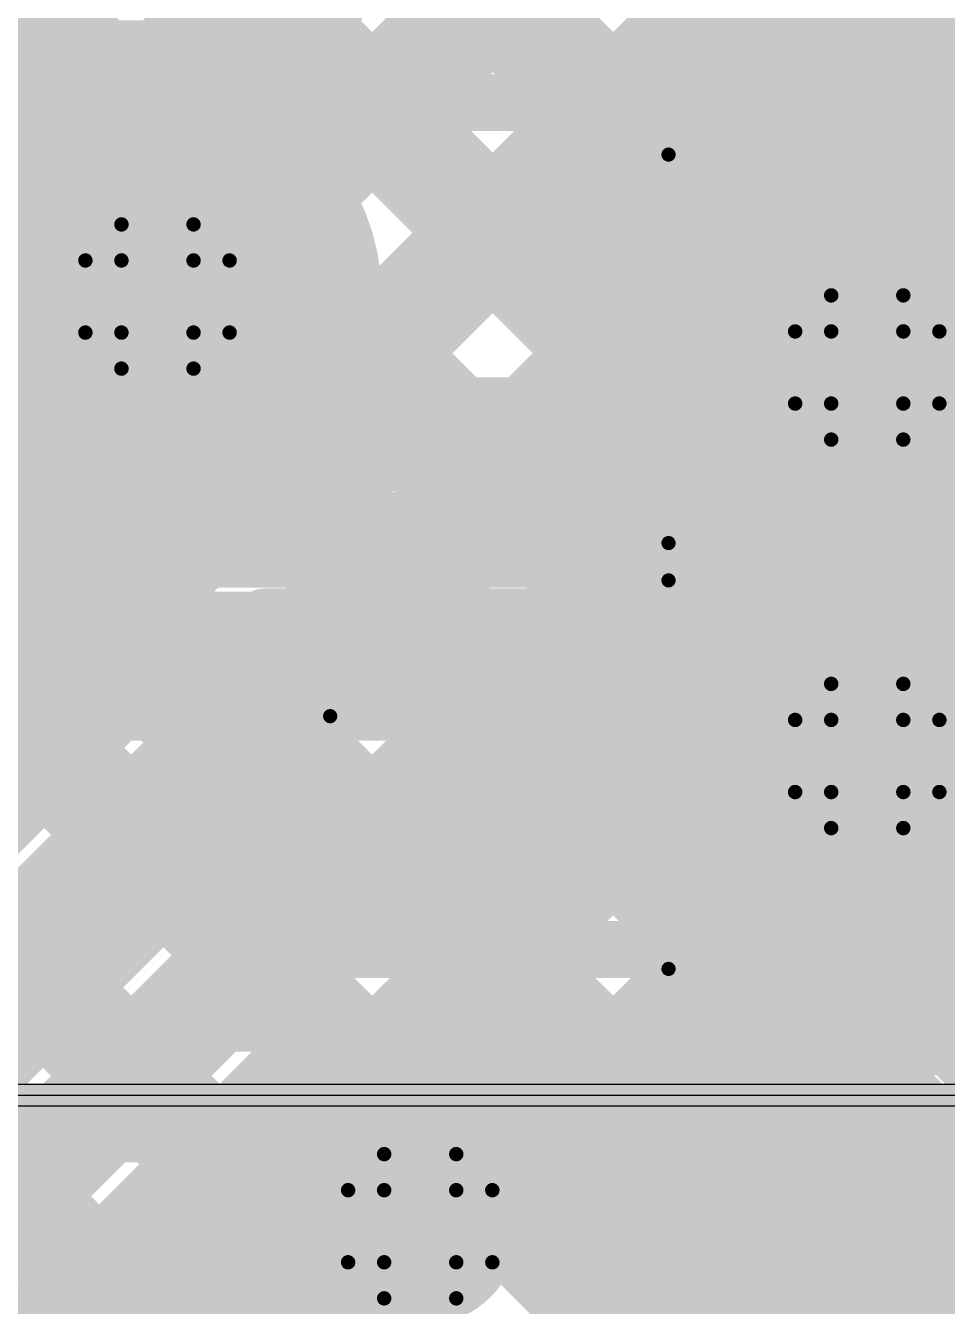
# Model space of a CAD drawing. Header units: millimetres. Extents: x 13 to 259, y -2 to 326.
# Drawn here: x 95.935 to 99.182, y 126.043 to 130.554 of the extents above; entities that cross this region are included whole.
import ezdxf

# ---------------------------------------------------------------- set-up
doc = ezdxf.new("R2010")
doc.units = ezdxf.units.MM
for name, color, linetype in [('BottomLayer', 5, 'Continuous'), ('BottomSolder', 6, 'Continuous'), ('ConnectLayer', 7, 'Continuous'), ('DrillDrawing', 1, 'Continuous'), ('Mechanical14', 56, 'Continuous'), ('Mechanical15', 56, 'Continuous'), ('Mechanical34', 56, 'Continuous'), ('Mechanical8', 56, 'Continuous'), ('MidLayer1', 16, 'Continuous'), ('MidLayer2', 76, 'Continuous'), ('MidLayer3', 90, 'Continuous'), ('MidLayer4', 156, 'Continuous'), ('MidLayer5', 130, 'Continuous'), ('MidLayer6', 216, 'Continuous'), ('MultiLayer', 9, 'Continuous'), ('TopLayer', 1, 'Continuous'), ('TopOverlay', 2, 'Continuous'), ('TopPaste', 8, 'Continuous'), ('TopSolder', 216, 'Continuous')]:
    doc.layers.add(name, color=color, linetype=linetype)

# ---------------------------------------------------------------- blocks, each defined once
blk = doc.blocks.new('RESC1608X55N_72')
at = {"layer": 'Mechanical14', "const_width": 0.1}
for points in [[(1.4, 0.65), (-1.4, 0.65)], [(-1.4, 0.65), (-1.4, -0.65)], [(1.4, 0.65), (1.4, -0.65)], [(1.4, -0.65), (-1.4, -0.65)]]:
    blk.add_lwpolyline(points, dxfattribs=at)
at = {"layer": 'Mechanical14', "const_width": 0.05}
for points in [[(-1.425, 0.65, 1), (-1.375, 0.65, 1)], [(-1.425, 0.65, 1), (-1.375, 0.65, 1)], [(1.375, 0.65, 1), (1.425, 0.65, 1)], [(1.375, 0.65, 1), (1.425, 0.65, 1)], [(-1.425, -0.65, 1), (-1.375, -0.65, 1)], [(-1.425, -0.65, 1), (-1.375, -0.65, 1)], [(1.375, -0.65, 1), (1.425, -0.65, 1)], [(1.375, -0.65, 1), (1.425, -0.65, 1)]]:
    blk.add_lwpolyline(points, format="xyb", close=True, dxfattribs=at)
at = {"layer": 'Mechanical15', "const_width": 0.05}
for points in [[(-1.5, 0.75), (-1.5, -0.75)], [(1.5, 0.75), (-1.5, 0.75)], [(1.5, 0.75), (1.5, -0.75)], [(0, 0.3), (0, -0.3)], [(0.3, 0), (-0.3, 0)], [(1.5, -0.75), (-1.5, -0.75)]]:
    blk.add_lwpolyline(points, dxfattribs=at)
at = {"layer": 'Mechanical15', "const_width": 0.025}
for points in [[(-1.5125, 0.75, 1), (-1.4875, 0.75, 1)], [(-1.5125, 0.75, 1), (-1.4875, 0.75, 1)], [(1.4875, 0.75, 1), (1.5125, 0.75, 1)], [(1.4875, 0.75, 1), (1.5125, 0.75, 1)], [(-0.0125, 0.3, 1), (0.0125, 0.3, 1)], [(-0.3125, 0, 1), (-0.2875, 0, 1)], [(0.2875, 0, 1), (0.3125, 0, 1)], [(-0.0125, -0.3, 1), (0.0125, -0.3, 1)], [(-1.5125, -0.75, 1), (-1.4875, -0.75, 1)], [(-1.5125, -0.75, 1), (-1.4875, -0.75, 1)], [(1.4875, -0.75, 1), (1.5125, -0.75, 1)], [(1.4875, -0.75, 1), (1.5125, -0.75, 1)]]:
    blk.add_lwpolyline(points, format="xyb", close=True, dxfattribs=at)
at = {"layer": 'TopLayer'}
for points in [[(-1.25, -0.5), (-0.35, -0.5), (-1.25, 0.5), (-0.35, 0.5)], [(0.35, -0.5), (1.25, -0.5), (0.35, 0.5), (1.25, 0.5)]]:
    blk.add_solid(points, dxfattribs=at)
at = {"layer": 'TopPaste'}
for points in [[(-1.25, -0.5), (-0.35, -0.5), (-1.25, 0.5), (-0.35, 0.5)], [(0.35, -0.5), (1.25, -0.5), (0.35, 0.5), (1.25, 0.5)]]:
    blk.add_solid(points, dxfattribs=at)
at = {"layer": 'TopSolder'}
for points in [[(-1.3516, -0.6016), (-0.2484, -0.6016), (-1.3516, 0.6016), (-0.2484, 0.6016)], [(0.2484, -0.6016), (1.3516, -0.6016), (0.2484, 0.6016), (1.3516, 0.6016)]]:
    blk.add_solid(points, dxfattribs=at)
blk = doc.blocks.new('RESC1608X55N_73')
at = {"layer": 'Mechanical14', "const_width": 0.1}
for points in [[(1.4, 0.65), (-1.4, 0.65)], [(-1.4, 0.65), (-1.4, -0.65)], [(1.4, 0.65), (1.4, -0.65)], [(1.4, -0.65), (-1.4, -0.65)]]:
    blk.add_lwpolyline(points, dxfattribs=at)
at = {"layer": 'Mechanical14', "const_width": 0.05}
for points in [[(-1.425, 0.65, 1), (-1.375, 0.65, 1)], [(-1.425, 0.65, 1), (-1.375, 0.65, 1)], [(1.375, 0.65, 1), (1.425, 0.65, 1)], [(1.375, 0.65, 1), (1.425, 0.65, 1)], [(-1.425, -0.65, 1), (-1.375, -0.65, 1)], [(-1.425, -0.65, 1), (-1.375, -0.65, 1)], [(1.375, -0.65, 1), (1.425, -0.65, 1)], [(1.375, -0.65, 1), (1.425, -0.65, 1)]]:
    blk.add_lwpolyline(points, format="xyb", close=True, dxfattribs=at)
at = {"layer": 'Mechanical15', "const_width": 0.05}
for points in [[(-1.5, 0.75), (-1.5, -0.75)], [(1.5, 0.75), (-1.5, 0.75)], [(1.5, 0.75), (1.5, -0.75)], [(0, 0.3), (0, -0.3)], [(0.3, 0), (-0.3, 0)], [(1.5, -0.75), (-1.5, -0.75)]]:
    blk.add_lwpolyline(points, dxfattribs=at)
at = {"layer": 'Mechanical15', "const_width": 0.025}
for points in [[(-1.5125, 0.75, 1), (-1.4875, 0.75, 1)], [(-1.5125, 0.75, 1), (-1.4875, 0.75, 1)], [(1.4875, 0.75, 1), (1.5125, 0.75, 1)], [(1.4875, 0.75, 1), (1.5125, 0.75, 1)], [(-0.0125, 0.3, 1), (0.0125, 0.3, 1)], [(-0.3125, 0, 1), (-0.2875, 0, 1)], [(0.2875, 0, 1), (0.3125, 0, 1)], [(-0.0125, -0.3, 1), (0.0125, -0.3, 1)], [(-1.5125, -0.75, 1), (-1.4875, -0.75, 1)], [(-1.5125, -0.75, 1), (-1.4875, -0.75, 1)], [(1.4875, -0.75, 1), (1.5125, -0.75, 1)], [(1.4875, -0.75, 1), (1.5125, -0.75, 1)]]:
    blk.add_lwpolyline(points, format="xyb", close=True, dxfattribs=at)
at = {"layer": 'TopLayer'}
for points in [[(-1.25, -0.5), (-0.35, -0.5), (-1.25, 0.5), (-0.35, 0.5)], [(0.35, -0.5), (1.25, -0.5), (0.35, 0.5), (1.25, 0.5)]]:
    blk.add_solid(points, dxfattribs=at)
at = {"layer": 'TopPaste'}
for points in [[(-1.25, -0.5), (-0.35, -0.5), (-1.25, 0.5), (-0.35, 0.5)], [(0.35, -0.5), (1.25, -0.5), (0.35, 0.5), (1.25, 0.5)]]:
    blk.add_solid(points, dxfattribs=at)
at = {"layer": 'TopSolder'}
for points in [[(-1.3516, -0.6016), (-0.2484, -0.6016), (-1.3516, 0.6016), (-0.2484, 0.6016)], [(0.2484, -0.6016), (1.3516, -0.6016), (0.2484, 0.6016), (1.3516, 0.6016)]]:
    blk.add_solid(points, dxfattribs=at)
blk = doc.blocks.new('SOP65P640X120_8N_149')
at = {"layer": 'Mechanical15', "const_width": 0.05}
for points in [[(-3.9, 1.8), (-3.9, -1.8)], [(3.9, 1.8), (-3.9, 1.8)]]:
    blk.add_lwpolyline(points, dxfattribs=at)
at = {"layer": 'Mechanical15', "const_width": 0.025}
blk.add_lwpolyline([(-3.9125, 1.8, 1), (-3.8875, 1.8, 1)], format="xyb", close=True, dxfattribs=at)
blk.add_lwpolyline([(-3.9125, 1.8, 1), (-3.8875, 1.8, 1)], format="xyb", close=True, dxfattribs=at)
at = {"layer": 'TopLayer'}
for points in [[(-3.65, 0.75), (-2.15, 0.75), (-3.65, 1.2), (-2.15, 1.2)], [(-3.65, 0.1), (-2.15, 0.1), (-3.65, 0.55), (-2.15, 0.55)], [(-3.65, -0.55), (-2.15, -0.55), (-3.65, -0.1), (-2.15, -0.1)]]:
    blk.add_solid(points, dxfattribs=at)
at = {"layer": 'TopOverlay'}
for points, const_width in [([(-3.275, 1.7, 1), (-3.525, 1.7, 1)], 0.25), ([(-3.5875, 1.7, 1), (-3.4625, 1.7, 1)], 0.125), ([(-3.3375, 1.7, 1), (-3.2125, 1.7, 1)], 0.125)]:
    blk.add_lwpolyline(points, format="xyb", close=True, dxfattribs=dict(at, const_width=const_width))
at = {"layer": 'TopPaste'}
for points in [[(-3.65, 0.75), (-2.15, 0.75), (-3.65, 1.2), (-2.15, 1.2)], [(-3.65, 0.1), (-2.15, 0.1), (-3.65, 0.55), (-2.15, 0.55)], [(-3.65, -0.55), (-2.15, -0.55), (-3.65, -0.1), (-2.15, -0.1)]]:
    blk.add_solid(points, dxfattribs=at)
at = {"layer": 'TopSolder'}
for points in [[(-3.7516, 0.6484), (-2.0484, 0.6484), (-3.7516, 1.3016), (-2.0484, 1.3016)], [(-3.7516, -0.0016), (-2.0484, -0.0016), (-3.7516, 0.6516), (-2.0484, 0.6516)], [(-3.7516, -0.6516), (-2.0484, -0.6516), (-3.7516, 0.0016), (-2.0484, 0.0016)]]:
    blk.add_solid(points, dxfattribs=at)
blk = doc.blocks.new('MTG240_400_179')
at = {"layer": 'BottomLayer', "const_width": 2}
blk.add_lwpolyline([(-8, 0, 1), (-6, 0, 1)], format="xyb", close=True, dxfattribs=at)
at = {"layer": 'BottomSolder', "const_width": 2.1016}
blk.add_lwpolyline([(-8.0508, 0, 1), (-5.9492, 0, 1)], format="xyb", close=True, dxfattribs=at)
at = {"layer": 'MidLayer1', "const_width": 2}
blk.add_lwpolyline([(-8, 0, 1), (-6, 0, 1)], format="xyb", close=True, dxfattribs=at)
at = {"layer": 'MidLayer2', "const_width": 2}
blk.add_lwpolyline([(-8, 0, 1), (-6, 0, 1)], format="xyb", close=True, dxfattribs=at)
at = {"layer": 'MidLayer3', "const_width": 2}
blk.add_lwpolyline([(-8, 0, 1), (-6, 0, 1)], format="xyb", close=True, dxfattribs=at)
at = {"layer": 'MidLayer4', "const_width": 2}
blk.add_lwpolyline([(-8, 0, 1), (-6, 0, 1)], format="xyb", close=True, dxfattribs=at)
at = {"layer": 'MidLayer5', "const_width": 2}
blk.add_lwpolyline([(-8, 0, 1), (-6, 0, 1)], format="xyb", close=True, dxfattribs=at)
at = {"layer": 'MidLayer6', "const_width": 2}
blk.add_lwpolyline([(-8, 0, 1), (-6, 0, 1)], format="xyb", close=True, dxfattribs=at)
at = {"layer": 'MultiLayer', "const_width": 2}
blk.add_lwpolyline([(-8, 0, 1), (-6, 0, 1)], format="xyb", close=True, dxfattribs=at)
at = {"layer": 'TopLayer', "const_width": 2}
blk.add_lwpolyline([(-8, 0, 1), (-6, 0, 1)], format="xyb", close=True, dxfattribs=at)
at = {"layer": 'TopSolder', "const_width": 2.1016}
blk.add_lwpolyline([(-8.0508, 0, 1), (-5.9492, 0, 1)], format="xyb", close=True, dxfattribs=at)

msp = doc.modelspace()

# ---------------------------------------------------------------- linework, layer by layer
at = {"layer": 'BottomLayer', "const_width": 0.25}
for points in [[(96.275, 129.6, 1), (96.525, 129.6, 1)], [(98.775, 129.35, 1), (99.025, 129.35, 1)], [(98.775, 127.9815, 1), (99.025, 127.9815, 1)], [(97.2004, 126.325, 1), (97.4504, 126.325, 1)]]:
    msp.add_lwpolyline(points, format="xyb", close=True, dxfattribs=at)
at = {"layer": 'BottomSolder', "const_width": 0.3516}
for points in [[(98.7242, 129.35, 1), (99.0758, 129.35, 1)], [(98.7242, 127.9815, 1), (99.0758, 127.9815, 1)], [(97.1496, 126.325, 1), (97.5012, 126.325, 1)]]:
    msp.add_lwpolyline(points, format="xyb", close=True, dxfattribs=at)
at = {"layer": 'ConnectLayer'}
msp.add_line((70.7, 126.825), (101.8751, 126.825), dxfattribs=at)
at = {"layer": 'ConnectLayer', "const_width": 0.4}
for points in [[(90.9446, 123.1887), (104.116, 136.36)], [(91.8936, 136.36), (98.239, 130.0146)], [(92.7421, 136.36), (98.6633, 130.4389)], [(96.8675, 129.96), (103.2674, 136.36)], [(88.5504, 123.34), (100.5204, 135.3101)], [(88.5504, 123.34), (100.5204, 135.3101)], [(94.5519, 126.796), (102.8514, 135.0955)], [(94.5519, 126.796), (102.8514, 135.0955)], [(97.95, 129.7256), (102.0589, 133.8344)], [(96.2211, 130.1622), (99.4096, 133.3507)], [(96.2211, 130.1622), (99.4096, 133.3507)], [(95.3354, 126.731), (101.6486, 133.0441)], [(95.3354, 126.731), (101.6486, 133.0441)], [(92.6898, 133.0182), (95.8632, 129.8448)], [(92.6898, 133.0182), (95.8632, 129.8448)], [(90.396, 132.7665), (96.743, 126.4194)], [(90.396, 132.7665), (96.743, 126.4194)], [(97.2199, 132.7308), (100.1362, 129.8145)], [(97.2199, 132.7308), (100.1362, 129.8145)], [(96.8675, 129.96), (99.6021, 132.6947)], [(96.8675, 129.96), (99.6021, 132.6947)], [(89.9387, 132.3752), (97.3998, 124.9142)], [(89.9387, 132.3752), (97.3998, 124.9142)], [(96.7738, 132.3284), (99.9411, 129.161)], [(96.7738, 132.3284), (99.9411, 129.161)], [(94.4739, 132.0826), (96.3675, 130.1891)], [(94.4739, 132.0826), (96.3675, 130.1891)], [(96.2144, 132.0392), (98.4846, 129.769)], [(96.2144, 132.0392), (98.4846, 129.769)], [(95.5058, 131.8993), (98.837, 128.5681)], [(95.5058, 131.8993), (98.837, 128.5681)], [(92.9354, 127.725), (96.1954, 130.985)], [(94.723, 130.985), (95.8632, 129.8448)], [(95.5716, 130.985), (96.3675, 130.1891)], [(96.2211, 130.1622), (97.0439, 130.985)], [(96.4201, 130.985), (98.2901, 129.115)], [(96.8675, 129.96), (97.8924, 130.985)], [(96.871, 129.115), (98.741, 130.985)], [(97.2686, 130.985), (98.4846, 129.769)], [(97.7195, 129.115), (99.5895, 130.985)], [(98.1171, 130.985), (99.9411, 129.161)], [(98.9657, 130.985), (100.1362, 129.8145)], [(99.2659, 129.8129), (100.3872, 130.9342)], [(99.2659, 129.8129), (100.3872, 130.9342)], [(99.2659, 129.8129), (100.3872, 130.9342)], [(92.39, 130.7724), (102.1034, 121.0591)], [(98.49, 129.5019), (99.635, 130.6469)], [(96.8664, 130.5387), (97.95, 129.4551)], [(96.2177, 130.3389), (96.3675, 130.1891)], [(96.2211, 130.1622), (96.3697, 130.3108)], [(98.49, 129.037), (99.6504, 130.1973)], [(99.0451, 130.057), (99.9411, 129.161)], [(92.39, 129.9239), (101.7186, 120.5953)], [(95.5983, 129.5394), (95.8378, 129.7789)], [(95.5983, 129.5394), (95.8378, 129.7789)], [(95.5983, 129.5394), (95.8378, 129.7789)], [(97.95, 128.3336), (97.95, 129.7256)], [(98.8724, 128.5709), (100.019, 129.7174)], [(98.6209, 129.6328), (99.9848, 128.2689)], [(96.9891, 129.5674), (98.3533, 128.2033)], [(96.9891, 129.5674), (98.3533, 128.2033)], [(96.9891, 129.5674), (97.95, 128.6065)], [(96.9891, 129.5674), (97.4416, 129.115)], [(98.49, 128.5573), (98.49, 129.5019)], [(91.063, 122.4585), (97.95, 129.3456)], [(96.736, 129.115), (98.3589, 129.115)], [(96.6448, 129.0632), (98.7477, 126.9603)], [(96.6448, 129.0632), (98.7477, 126.9603)], [(96.6448, 129.0632), (103.06, 122.648)], [(92.7559, 123.3029), (98.4372, 128.9842)], [(92.7559, 123.3029), (98.4372, 128.9842)], [(99.319, 128.9346), (99.9848, 128.2689)], [(99.319, 128.9346), (99.9848, 128.2689)], [(98.49, 128.915), (98.837, 128.5681)], [(98.8724, 128.5709), (99.0945, 128.793)], [(98.8724, 128.5709), (99.0945, 128.793)], [(96.1595, 128.7), (98.2356, 126.624)], [(96.1595, 128.7), (98.2356, 126.624)], [(96.1595, 128.7), (102.9519, 121.9076)], [(98.49, 128.5573), (98.574, 128.4733)], [(92.7559, 123.3029), (97.95, 128.497)], [(95.6504, 128.3606), (97.1295, 126.8815)], [(95.6504, 128.3606), (97.1295, 126.8815)], [(95.6504, 128.3606), (102.5276, 121.4834)], [(97.95, 128.3336), (98.3101, 127.9735)], [(94.9641, 126.9739), (96.2253, 128.235)], [(95.3354, 126.731), (96.8395, 128.235)], [(96.2253, 128.235), (98.3673, 128.235)], [(96.6245, 128.235), (97.1195, 127.74)], [(97.193, 127.74), (97.688, 128.235)], [(97.473, 128.235), (97.968, 127.74)], [(93.1342, 122.8327), (98.2926, 127.991)], [(96.0006, 128.0104), (96.4209, 127.5901)], [(97.2039, 126.9023), (98.3107, 128.0092)], [(97.2039, 126.9023), (98.3107, 128.0092)], [(98.0415, 127.74), (98.3107, 128.0092)], [(99.0962, 127.0976), (99.9138, 127.9152)], [(99.0962, 127.0976), (99.9138, 127.9152)], [(96.753, 127.74), (98.3617, 127.74)], [(95.4298, 126.599), (96.4419, 127.6111)], [(95.5764, 127.5861), (95.9966, 127.1659)], [(93.3901, 122.24), (98.615, 127.4649)], [(97.8107, 126.6606), (98.615, 127.4649)], [(97.8107, 126.6606), (98.615, 127.4649)], [(99.1218, 127.4348), (99.389, 127.1676)], [(99.1218, 127.4348), (99.389, 127.1676)], [(98.8921, 127.3916), (99.4415, 126.8421)], [(94.2094, 122.2108), (99.1411, 127.1425)], [(94.9867, 124.9114), (96.9353, 126.86)], [(96.9353, 126.86), (97.0767, 126.86)], [(97.5742, 126.86), (98.5628, 126.86)], [(97.8107, 126.6606), (98.0101, 126.86)], [(97.9995, 126.86), (98.2356, 126.624)], [(94.8962, 122.0491), (99.6893, 126.8421)], [(96.6189, 126.5436), (96.743, 126.4194)], [(93.1342, 122.8327), (96.7481, 126.4466)], [(93.1342, 122.8327), (96.7481, 126.4466)], [(95.2129, 124.9114), (96.7481, 126.4466)], [(96.1946, 126.1193), (97.3998, 124.9142)]]:
    msp.add_lwpolyline(points, dxfattribs=at)
for points in [[(96.99, 130.9, -0.515127), (96.2078, 130.3422)], [(95.8173, 129.6922, -1.402385), (95.8173, 130.8078)], [(96.2078, 130.3422, -0.039249), (96.215, 130.25)], [(96.215, 130.25, -0.03925), (96.2078, 130.1578)], [(95.8173, 129.5078, -1.081704), (96.99, 129.6)], [(95.8173, 129.5078, -1.081704), (96.99, 129.6)], [(95.8173, 129.5078, -1.081704), (96.99, 129.6)], [(96.2078, 130.1578, -0.515127), (96.99, 129.6)], [(98.3589, 129.115, -1.229104), (99.49, 129.35)], [(95.8173, 129.5078, -0.07862), (95.8173, 129.6922)], [(96.99, 129.6, -0.515127), (96.2078, 129.0422)], [(96.99, 129.6, -0.515127), (96.2078, 129.0422)], [(96.99, 129.6, -0.515127), (96.2078, 129.0422)], [(96.99, 129.6, -0.246036), (96.736, 129.115)], [(96.215, 128.95, -3.124788), (95.8173, 129.5078)], [(96.215, 128.95, -3.124788), (95.8173, 129.5078)], [(96.215, 128.95, -3.124788), (95.8173, 129.5078)], [(95.2447, 128.499, -0.830792), (95.8173, 129.5078)], [(96.2078, 129.0422, -0.039249), (96.215, 128.95)], [(96.2078, 129.0422, -0.039249), (96.215, 128.95)], [(96.2078, 129.0422, -0.039249), (96.215, 128.95)], [(98.574, 128.4733, -0.598148), (99.49, 127.9815)], [(98.3617, 127.74, -0.219904), (98.3673, 128.235)], [(98.8921, 127.3916, -0.406306), (98.3101, 127.9735)], [(96.4419, 127.6111, -0.198912), (96.753, 127.74)], [(96.4419, 127.6111, -0.198912), (96.753, 127.74)], [(97.9144, 126.2895, -0.463352), (101.5788, 126.4157)], [(97.9144, 126.2895, -0.463352), (101.5788, 126.4157)], [(97.6219, 125.8149, -3.74251), (97.9154, 126.325)], [(97.6219, 125.8149, -3.74251), (97.9154, 126.325)], [(97.6219, 125.8149, -1.046664), (97.0767, 126.86)], [(97.5742, 126.86, -0.291778), (97.9154, 126.325)], [(97.9144, 126.2895, -0.090589), (98.5628, 126.86)]]:
    msp.add_lwpolyline(points, format="xyb", dxfattribs=at)
at = {"layer": 'ConnectLayer'}
for points, const_width in [([(96.7664, 130.5387, 1), (96.9664, 130.5387, 1)], 0.2), ([(98.5633, 130.4389, 1), (98.7633, 130.4389, 1)], 0.2), ([(96.1078, 130.3422, 1), (96.3078, 130.3422, 1)], 0.2), ([(96.1078, 130.3422, 1), (96.3078, 130.3422, 1)], 0.2), ([(96.1177, 130.3389, 1), (96.3177, 130.3389, 1)], 0.2), ([(96.2697, 130.3108, 1), (96.4697, 130.3108, 1)], 0.2), ([(96.115, 130.25, 1), (96.315, 130.25, 1)], 0.2), ([(96.115, 130.25, 1), (96.315, 130.25, 1)], 0.2), ([(96.2675, 130.1891, 1), (96.4675, 130.1891, 1)], 0.2), ([(96.2675, 130.1891, 1), (96.4675, 130.1891, 1)], 0.2), ([(96.2675, 130.1891, 1), (96.4675, 130.1891, 1)], 0.2), ([(96.2675, 130.1891, 1), (96.4675, 130.1891, 1)], 0.2), ([(96.1078, 130.1578, 1), (96.3078, 130.1578, 1)], 0.2), ([(96.1078, 130.1578, 1), (96.3078, 130.1578, 1)], 0.2), ([(96.1211, 130.1622, 1), (96.3211, 130.1622, 1)], 0.2), ([(96.1211, 130.1622, 1), (96.3211, 130.1622, 1)], 0.2), ([(96.1211, 130.1622, 1), (96.3211, 130.1622, 1)], 0.2), ([(96.1211, 130.1622, 1), (96.3211, 130.1622, 1)], 0.2), ([(98.9451, 130.057, 1), (99.1451, 130.057, 1)], 0.2), ([(98.139, 130.0146, 1), (98.339, 130.0146, 1)], 0.2), ([(96.7675, 129.96, 1), (96.9675, 129.96, 1)], 0.2), ([(96.7675, 129.96, 1), (96.9675, 129.96, 1)], 0.2), ([(96.7675, 129.96, 1), (96.9675, 129.96, 1)], 0.2), ([(96.7675, 129.96, 1), (96.9675, 129.96, 1)], 0.2), ([(99.49, 129.35, 1), (98.31, 129.35, 1)], 0.4), ([(99.49, 129.35, 1), (98.31, 129.35, 1)], 0.4), ([(95.7632, 129.8448, 1), (95.9632, 129.8448, 1)], 0.2), ([(95.7632, 129.8448, 1), (95.9632, 129.8448, 1)], 0.2), ([(95.7632, 129.8448, 1), (95.9632, 129.8448, 1)], 0.2), ([(95.7378, 129.7789, 1), (95.9378, 129.7789, 1)], 0.2), ([(95.7378, 129.7789, 1), (95.9378, 129.7789, 1)], 0.2), ([(95.7378, 129.7789, 1), (95.9378, 129.7789, 1)], 0.2), ([(99.1659, 129.8129, 1), (99.3659, 129.8129, 1)], 0.2), ([(99.1659, 129.8129, 1), (99.3659, 129.8129, 1)], 0.2), ([(99.1659, 129.8129, 1), (99.3659, 129.8129, 1)], 0.2), ([(98.3846, 129.769, 1), (98.5846, 129.769, 1)], 0.2), ([(98.3846, 129.769, 1), (98.5846, 129.769, 1)], 0.2), ([(98.3846, 129.769, 1), (98.5846, 129.769, 1)], 0.2), ([(95.7173, 129.6922, 1), (95.9173, 129.6922, 1)], 0.2), ([(95.7173, 129.6922, 1), (95.9173, 129.6922, 1)], 0.2), ([(97.85, 129.7256, 1), (98.05, 129.7256, 1)], 0.2), ([(97.85, 129.7256, 1), (98.05, 129.7256, 1)], 0.2), ([(96.89, 129.6, 1), (97.09, 129.6, 1)], 0.2), ([(96.89, 129.6, 1), (97.09, 129.6, 1)], 0.2), ([(96.89, 129.6, 1), (97.09, 129.6, 1)], 0.2), ([(96.89, 129.6, 1), (97.09, 129.6, 1)], 0.2), ([(96.89, 129.6, 1), (97.09, 129.6, 1)], 0.2), ([(96.89, 129.6, 1), (97.09, 129.6, 1)], 0.2), ([(96.89, 129.6, 1), (97.09, 129.6, 1)], 0.2), ([(96.89, 129.6, 1), (97.09, 129.6, 1)], 0.2), ([(98.5209, 129.6328, 1), (98.7209, 129.6328, 1)], 0.2), ([(96.8891, 129.5674, 1), (97.0891, 129.5674, 1)], 0.2), ([(96.8891, 129.5674, 1), (97.0891, 129.5674, 1)], 0.2), ([(96.8891, 129.5674, 1), (97.0891, 129.5674, 1)], 0.2), ([(96.8891, 129.5674, 1), (97.0891, 129.5674, 1)], 0.2), ([(95.7173, 129.5078, 1), (95.9173, 129.5078, 1)], 0.2), ([(95.7173, 129.5078, 1), (95.9173, 129.5078, 1)], 0.2), ([(95.7173, 129.5078, 1), (95.9173, 129.5078, 1)], 0.2), ([(95.7173, 129.5078, 1), (95.9173, 129.5078, 1)], 0.2), ([(95.7173, 129.5078, 1), (95.9173, 129.5078, 1)], 0.2), ([(95.7173, 129.5078, 1), (95.9173, 129.5078, 1)], 0.2), ([(95.7173, 129.5078, 1), (95.9173, 129.5078, 1)], 0.2), ([(95.7173, 129.5078, 1), (95.9173, 129.5078, 1)], 0.2), ([(98.39, 129.5019, 1), (98.59, 129.5019, 1)], 0.2), ([(98.39, 129.5019, 1), (98.59, 129.5019, 1)], 0.2), ([(97.85, 129.4551, 1), (98.05, 129.4551, 1)], 0.2), ([(97.85, 129.3456, 1), (98.05, 129.3456, 1)], 0.2), ([(98.21, 129.35, 1), (98.41, 129.35, 1)], 0.2), ([(98.21, 129.35, 1), (98.41, 129.35, 1)], 0.2), ([(96.636, 129.115, 1), (96.836, 129.115, 1)], 0.2), ([(96.636, 129.115, 1), (96.836, 129.115, 1)], 0.2), ([(96.771, 129.115, 1), (96.971, 129.115, 1)], 0.2), ([(97.3416, 129.115, 1), (97.5416, 129.115, 1)], 0.2), ([(97.6195, 129.115, 1), (97.8195, 129.115, 1)], 0.2), ([(98.1901, 129.115, 1), (98.3901, 129.115, 1)], 0.2), ([(98.2589, 129.115, 1), (98.4589, 129.115, 1)], 0.2), ([(98.2589, 129.115, 1), (98.4589, 129.115, 1)], 0.2), ([(96.5448, 129.0632, 1), (96.7448, 129.0632, 1)], 0.2), ([(96.5448, 129.0632, 1), (96.7448, 129.0632, 1)], 0.2), ([(96.5448, 129.0632, 1), (96.7448, 129.0632, 1)], 0.2), ([(96.1078, 129.0422, 1), (96.3078, 129.0422, 1)], 0.2), ([(96.1078, 129.0422, 1), (96.3078, 129.0422, 1)], 0.2), ([(96.1078, 129.0422, 1), (96.3078, 129.0422, 1)], 0.2), ([(96.1078, 129.0422, 1), (96.3078, 129.0422, 1)], 0.2), ([(96.1078, 129.0422, 1), (96.3078, 129.0422, 1)], 0.2), ([(96.1078, 129.0422, 1), (96.3078, 129.0422, 1)], 0.2), ([(98.39, 129.037, 1), (98.59, 129.037, 1)], 0.2), ([(98.3372, 128.9842, 1), (98.5372, 128.9842, 1)], 0.2), ([(98.3372, 128.9842, 1), (98.5372, 128.9842, 1)], 0.2), ([(96.115, 128.95, 1), (96.315, 128.95, 1)], 0.2), ([(96.115, 128.95, 1), (96.315, 128.95, 1)], 0.2), ([(96.115, 128.95, 1), (96.315, 128.95, 1)], 0.2), ([(96.115, 128.95, 1), (96.315, 128.95, 1)], 0.2), ([(96.115, 128.95, 1), (96.315, 128.95, 1)], 0.2), ([(96.115, 128.95, 1), (96.315, 128.95, 1)], 0.2), ([(99.219, 128.9346, 1), (99.419, 128.9346, 1)], 0.2), ([(99.219, 128.9346, 1), (99.419, 128.9346, 1)], 0.2), ([(98.39, 128.915, 1), (98.59, 128.915, 1)], 0.2), ([(98.9945, 128.793, 1), (99.1945, 128.793, 1)], 0.2), ([(98.9945, 128.793, 1), (99.1945, 128.793, 1)], 0.2), ([(96.0595, 128.7, 1), (96.2595, 128.7, 1)], 0.2), ([(96.0595, 128.7, 1), (96.2595, 128.7, 1)], 0.2), ([(96.0595, 128.7, 1), (96.2595, 128.7, 1)], 0.2), ([(97.85, 128.6065, 1), (98.05, 128.6065, 1)], 0.2), ([(99.49, 127.9815, 1), (98.31, 127.9815, 1)], 0.4), ([(99.49, 127.9815, 1), (98.31, 127.9815, 1)], 0.4), ([(98.737, 128.5681, 1), (98.937, 128.5681, 1)], 0.2), ([(98.737, 128.5681, 1), (98.937, 128.5681, 1)], 0.2), ([(98.737, 128.5681, 1), (98.937, 128.5681, 1)], 0.2), ([(98.7724, 128.5709, 1), (98.9724, 128.5709, 1)], 0.2), ([(98.7724, 128.5709, 1), (98.9724, 128.5709, 1)], 0.2), ([(98.7724, 128.5709, 1), (98.9724, 128.5709, 1)], 0.2), ([(98.39, 128.5573, 1), (98.59, 128.5573, 1)], 0.2), ([(98.39, 128.5573, 1), (98.59, 128.5573, 1)], 0.2), ([(97.85, 128.497, 1), (98.05, 128.497, 1)], 0.2), ([(98.474, 128.4733, 1), (98.674, 128.4733, 1)], 0.2), ([(98.474, 128.4733, 1), (98.674, 128.4733, 1)], 0.2), ([(97.85, 128.3336, 1), (98.05, 128.3336, 1)], 0.2), ([(97.85, 128.3336, 1), (98.05, 128.3336, 1)], 0.2), ([(96.1253, 128.235, 1), (96.3253, 128.235, 1)], 0.2), ([(96.1253, 128.235, 1), (96.3253, 128.235, 1)], 0.2), ([(96.5245, 128.235, 1), (96.7245, 128.235, 1)], 0.2), ([(96.7395, 128.235, 1), (96.9395, 128.235, 1)], 0.2), ([(97.373, 128.235, 1), (97.573, 128.235, 1)], 0.2), ([(97.588, 128.235, 1), (97.788, 128.235, 1)], 0.2), ([(98.2533, 128.2033, 1), (98.4533, 128.2033, 1)], 0.2), ([(98.2533, 128.2033, 1), (98.4533, 128.2033, 1)], 0.2), ([(98.2673, 128.235, 1), (98.4673, 128.235, 1)], 0.2), ([(98.2673, 128.235, 1), (98.4673, 128.235, 1)], 0.2), ([(95.9006, 128.0104, 1), (96.1006, 128.0104, 1)], 0.2), ([(98.1926, 127.991, 1), (98.3926, 127.991, 1)], 0.2), ([(98.21, 127.9815, 1), (98.41, 127.9815, 1)], 0.2), ([(98.21, 127.9815, 1), (98.41, 127.9815, 1)], 0.2), ([(98.2107, 128.0092, 1), (98.4107, 128.0092, 1)], 0.2), ([(98.2107, 128.0092, 1), (98.4107, 128.0092, 1)], 0.2), ([(98.2107, 128.0092, 1), (98.4107, 128.0092, 1)], 0.2), ([(98.2101, 127.9735, 1), (98.4101, 127.9735, 1)], 0.2), ([(98.2101, 127.9735, 1), (98.4101, 127.9735, 1)], 0.2), ([(96.653, 127.74, 1), (96.853, 127.74, 1)], 0.2), ([(96.653, 127.74, 1), (96.853, 127.74, 1)], 0.2), ([(96.653, 127.74, 1), (96.853, 127.74, 1)], 0.2), ([(97.0195, 127.74, 1), (97.2195, 127.74, 1)], 0.2), ([(97.093, 127.74, 1), (97.293, 127.74, 1)], 0.2), ([(97.868, 127.74, 1), (98.068, 127.74, 1)], 0.2), ([(97.9415, 127.74, 1), (98.1415, 127.74, 1)], 0.2), ([(98.2617, 127.74, 1), (98.4617, 127.74, 1)], 0.2), ([(98.2617, 127.74, 1), (98.4617, 127.74, 1)], 0.2), ([(96.3209, 127.5901, 1), (96.5209, 127.5901, 1)], 0.2), ([(96.3419, 127.6111, 1), (96.5419, 127.6111, 1)], 0.2), ([(96.3419, 127.6111, 1), (96.5419, 127.6111, 1)], 0.2), ([(96.3419, 127.6111, 1), (96.5419, 127.6111, 1)], 0.2), ([(98.515, 127.4649, 1), (98.715, 127.4649, 1)], 0.2), ([(98.515, 127.4649, 1), (98.715, 127.4649, 1)], 0.2), ([(98.515, 127.4649, 1), (98.715, 127.4649, 1)], 0.2), ([(99.0218, 127.4348, 1), (99.2218, 127.4348, 1)], 0.2), ([(99.0218, 127.4348, 1), (99.2218, 127.4348, 1)], 0.2), ([(98.7921, 127.3916, 1), (98.9921, 127.3916, 1)], 0.2), ([(98.7921, 127.3916, 1), (98.9921, 127.3916, 1)], 0.2), ([(95.8966, 127.1659, 1), (96.0966, 127.1659, 1)], 0.2), ([(99.0411, 127.1425, 1), (99.2411, 127.1425, 1)], 0.2), ([(98.9962, 127.0976, 1), (99.1962, 127.0976, 1)], 0.2), ([(98.9962, 127.0976, 1), (99.1962, 127.0976, 1)], 0.2), ([(98.6477, 126.9603, 1), (98.8477, 126.9603, 1)], 0.2), ([(98.6477, 126.9603, 1), (98.8477, 126.9603, 1)], 0.2), ([(97.1039, 126.9023, 1), (97.3039, 126.9023, 1)], 0.2), ([(97.1039, 126.9023, 1), (97.3039, 126.9023, 1)], 0.2), ([(96.8353, 126.86, 1), (97.0353, 126.86, 1)], 0.2), ([(96.8353, 126.86, 1), (97.0353, 126.86, 1)], 0.2), ([(96.9767, 126.86, 1), (97.1767, 126.86, 1)], 0.2), ([(96.9767, 126.86, 1), (97.1767, 126.86, 1)], 0.2), ([(97.0295, 126.8815, 1), (97.2295, 126.8815, 1)], 0.2), ([(97.0295, 126.8815, 1), (97.2295, 126.8815, 1)], 0.2), ([(97.4742, 126.86, 1), (97.6742, 126.86, 1)], 0.2), ([(97.4742, 126.86, 1), (97.6742, 126.86, 1)], 0.2), ([(97.8995, 126.86, 1), (98.0995, 126.86, 1)], 0.2), ([(97.9101, 126.86, 1), (98.1101, 126.86, 1)], 0.2), ([(98.4628, 126.86, 1), (98.6628, 126.86, 1)], 0.2), ([(98.4628, 126.86, 1), (98.6628, 126.86, 1)], 0.2), ([(97.7107, 126.6606, 1), (97.9107, 126.6606, 1)], 0.2), ([(97.7107, 126.6606, 1), (97.9107, 126.6606, 1)], 0.2), ([(97.7107, 126.6606, 1), (97.9107, 126.6606, 1)], 0.2), ([(98.1356, 126.624, 1), (98.3356, 126.624, 1)], 0.2), ([(98.1356, 126.624, 1), (98.3356, 126.624, 1)], 0.2), ([(98.1356, 126.624, 1), (98.3356, 126.624, 1)], 0.2), ([(96.5189, 126.5436, 1), (96.7189, 126.5436, 1)], 0.2), ([(96.6481, 126.4466, 1), (96.8481, 126.4466, 1)], 0.2), ([(96.6481, 126.4466, 1), (96.8481, 126.4466, 1)], 0.2), ([(96.6481, 126.4466, 1), (96.8481, 126.4466, 1)], 0.2), ([(96.643, 126.4194, 1), (96.843, 126.4194, 1)], 0.2), ([(96.643, 126.4194, 1), (96.843, 126.4194, 1)], 0.2), ([(96.643, 126.4194, 1), (96.843, 126.4194, 1)], 0.2), ([(97.8154, 126.325, 1), (98.0154, 126.325, 1)], 0.2), ([(97.8154, 126.325, 1), (98.0154, 126.325, 1)], 0.2), ([(97.8154, 126.325, 1), (98.0154, 126.325, 1)], 0.2), ([(97.8144, 126.2895, 1), (98.0144, 126.2895, 1)], 0.2), ([(97.8144, 126.2895, 1), (98.0144, 126.2895, 1)], 0.2), ([(97.8144, 126.2895, 1), (98.0144, 126.2895, 1)], 0.2), ([(96.0946, 126.1193, 1), (96.2946, 126.1193, 1)], 0.2)]:
    msp.add_lwpolyline(points, format="xyb", close=True, dxfattribs=dict(at, const_width=const_width))
at = {"layer": 'DrillDrawing', "const_width": 0.0508}
for points in [[(96.273, 129.727), (96.273, 129.854)], [(96.273, 129.854), (96.527, 129.854)], [(96.527, 129.727), (96.527, 129.854)], [(96.146, 129.473), (96.146, 129.727)], [(96.146, 129.727), (96.273, 129.727)], [(96.527, 129.727), (96.654, 129.727)], [(96.654, 129.473), (96.654, 129.727)], [(98.773, 129.477), (98.773, 129.604)], [(98.773, 129.604), (99.027, 129.604)], [(99.027, 129.477), (99.027, 129.604)], [(96.146, 129.473), (96.273, 129.473)], [(96.273, 129.346), (96.273, 129.473)], [(96.527, 129.473), (96.654, 129.473)], [(96.527, 129.346), (96.527, 129.473)], [(98.646, 129.223), (98.646, 129.477)], [(98.646, 129.477), (98.773, 129.477)], [(99.027, 129.477), (99.154, 129.477)], [(99.154, 129.223), (99.154, 129.477)], [(96.273, 129.346), (96.527, 129.346)], [(98.646, 129.223), (98.773, 129.223)], [(98.773, 129.096), (98.773, 129.223)], [(99.027, 129.223), (99.154, 129.223)], [(99.027, 129.096), (99.027, 129.223)], [(98.773, 129.096), (99.027, 129.096)], [(98.773, 128.1085), (98.773, 128.2355)], [(98.773, 128.2355), (99.027, 128.2355)], [(99.027, 128.1085), (99.027, 128.2355)], [(98.646, 127.8545), (98.646, 128.1085)], [(98.646, 128.1085), (98.773, 128.1085)], [(99.027, 128.1085), (99.154, 128.1085)], [(99.154, 127.8545), (99.154, 128.1085)], [(98.646, 127.8545), (98.773, 127.8545)], [(98.773, 127.7275), (98.773, 127.8545)], [(99.027, 127.8545), (99.154, 127.8545)], [(99.027, 127.7275), (99.027, 127.8545)], [(98.773, 127.7275), (99.027, 127.7275)], [(97.1984, 126.452), (97.1984, 126.579)], [(97.1984, 126.579), (97.4524, 126.579)], [(97.4524, 126.452), (97.4524, 126.579)], [(97.0714, 126.198), (97.0714, 126.452)], [(97.0714, 126.452), (97.1984, 126.452)], [(97.4524, 126.452), (97.5794, 126.452)], [(97.5794, 126.198), (97.5794, 126.452)], [(97.0714, 126.198), (97.1984, 126.198)], [(97.1984, 126.071), (97.1984, 126.198)], [(97.4524, 126.198), (97.5794, 126.198)], [(97.4524, 126.071), (97.4524, 126.198)], [(97.1984, 126.071), (97.4524, 126.071)]]:
    msp.add_lwpolyline(points, dxfattribs=at)
at = {"layer": 'DrillDrawing', "const_width": 0.0254}
for points in [[(96.2603, 129.854, 1), (96.2857, 129.854, 1)], [(96.2603, 129.854, 1), (96.2857, 129.854, 1)], [(96.5143, 129.854, 1), (96.5397, 129.854, 1)], [(96.5143, 129.854, 1), (96.5397, 129.854, 1)], [(96.1333, 129.727, 1), (96.1587, 129.727, 1)], [(96.1333, 129.727, 1), (96.1587, 129.727, 1)], [(96.2603, 129.727, 1), (96.2857, 129.727, 1)], [(96.2603, 129.727, 1), (96.2857, 129.727, 1)], [(96.5143, 129.727, 1), (96.5397, 129.727, 1)], [(96.5143, 129.727, 1), (96.5397, 129.727, 1)], [(96.6413, 129.727, 1), (96.6667, 129.727, 1)], [(96.6413, 129.727, 1), (96.6667, 129.727, 1)], [(98.7603, 129.604, 1), (98.7857, 129.604, 1)], [(98.7603, 129.604, 1), (98.7857, 129.604, 1)], [(99.0143, 129.604, 1), (99.0397, 129.604, 1)], [(99.0143, 129.604, 1), (99.0397, 129.604, 1)], [(96.1333, 129.473, 1), (96.1587, 129.473, 1)], [(96.1333, 129.473, 1), (96.1587, 129.473, 1)], [(96.2603, 129.473, 1), (96.2857, 129.473, 1)], [(96.2603, 129.473, 1), (96.2857, 129.473, 1)], [(96.5143, 129.473, 1), (96.5397, 129.473, 1)], [(96.5143, 129.473, 1), (96.5397, 129.473, 1)], [(96.6413, 129.473, 1), (96.6667, 129.473, 1)], [(96.6413, 129.473, 1), (96.6667, 129.473, 1)], [(98.6333, 129.477, 1), (98.6587, 129.477, 1)], [(98.6333, 129.477, 1), (98.6587, 129.477, 1)], [(98.7603, 129.477, 1), (98.7857, 129.477, 1)], [(98.7603, 129.477, 1), (98.7857, 129.477, 1)], [(99.0143, 129.477, 1), (99.0397, 129.477, 1)], [(99.0143, 129.477, 1), (99.0397, 129.477, 1)], [(99.1413, 129.477, 1), (99.1667, 129.477, 1)], [(99.1413, 129.477, 1), (99.1667, 129.477, 1)], [(96.2603, 129.346, 1), (96.2857, 129.346, 1)], [(96.2603, 129.346, 1), (96.2857, 129.346, 1)], [(96.5143, 129.346, 1), (96.5397, 129.346, 1)], [(96.5143, 129.346, 1), (96.5397, 129.346, 1)], [(98.6333, 129.223, 1), (98.6587, 129.223, 1)], [(98.6333, 129.223, 1), (98.6587, 129.223, 1)], [(98.7603, 129.223, 1), (98.7857, 129.223, 1)], [(98.7603, 129.223, 1), (98.7857, 129.223, 1)], [(99.0143, 129.223, 1), (99.0397, 129.223, 1)], [(99.0143, 129.223, 1), (99.0397, 129.223, 1)], [(99.1413, 129.223, 1), (99.1667, 129.223, 1)], [(99.1413, 129.223, 1), (99.1667, 129.223, 1)], [(98.7603, 129.096, 1), (98.7857, 129.096, 1)], [(98.7603, 129.096, 1), (98.7857, 129.096, 1)], [(99.0143, 129.096, 1), (99.0397, 129.096, 1)], [(99.0143, 129.096, 1), (99.0397, 129.096, 1)], [(98.7603, 128.2355, 1), (98.7857, 128.2355, 1)], [(98.7603, 128.2355, 1), (98.7857, 128.2355, 1)], [(99.0143, 128.2355, 1), (99.0397, 128.2355, 1)], [(99.0143, 128.2355, 1), (99.0397, 128.2355, 1)], [(98.6333, 128.1085, 1), (98.6587, 128.1085, 1)], [(98.6333, 128.1085, 1), (98.6587, 128.1085, 1)], [(98.7603, 128.1085, 1), (98.7857, 128.1085, 1)], [(98.7603, 128.1085, 1), (98.7857, 128.1085, 1)], [(99.0143, 128.1085, 1), (99.0397, 128.1085, 1)], [(99.0143, 128.1085, 1), (99.0397, 128.1085, 1)], [(99.1413, 128.1085, 1), (99.1667, 128.1085, 1)], [(99.1413, 128.1085, 1), (99.1667, 128.1085, 1)], [(98.6333, 127.8545, 1), (98.6587, 127.8545, 1)], [(98.6333, 127.8545, 1), (98.6587, 127.8545, 1)], [(98.7603, 127.8545, 1), (98.7857, 127.8545, 1)], [(98.7603, 127.8545, 1), (98.7857, 127.8545, 1)], [(99.0143, 127.8545, 1), (99.0397, 127.8545, 1)], [(99.0143, 127.8545, 1), (99.0397, 127.8545, 1)], [(99.1413, 127.8545, 1), (99.1667, 127.8545, 1)], [(99.1413, 127.8545, 1), (99.1667, 127.8545, 1)], [(98.7603, 127.7275, 1), (98.7857, 127.7275, 1)], [(98.7603, 127.7275, 1), (98.7857, 127.7275, 1)], [(99.0143, 127.7275, 1), (99.0397, 127.7275, 1)], [(99.0143, 127.7275, 1), (99.0397, 127.7275, 1)], [(97.1857, 126.579, 1), (97.2111, 126.579, 1)], [(97.1857, 126.579, 1), (97.2111, 126.579, 1)], [(97.4397, 126.579, 1), (97.4651, 126.579, 1)], [(97.4397, 126.579, 1), (97.4651, 126.579, 1)], [(97.0587, 126.452, 1), (97.0841, 126.452, 1)], [(97.0587, 126.452, 1), (97.0841, 126.452, 1)], [(97.1857, 126.452, 1), (97.2111, 126.452, 1)], [(97.1857, 126.452, 1), (97.2111, 126.452, 1)], [(97.4397, 126.452, 1), (97.4651, 126.452, 1)], [(97.4397, 126.452, 1), (97.4651, 126.452, 1)], [(97.5667, 126.452, 1), (97.5921, 126.452, 1)], [(97.5667, 126.452, 1), (97.5921, 126.452, 1)], [(97.0587, 126.198, 1), (97.0841, 126.198, 1)], [(97.0587, 126.198, 1), (97.0841, 126.198, 1)], [(97.1857, 126.198, 1), (97.2111, 126.198, 1)], [(97.1857, 126.198, 1), (97.2111, 126.198, 1)], [(97.4397, 126.198, 1), (97.4651, 126.198, 1)], [(97.4397, 126.198, 1), (97.4651, 126.198, 1)], [(97.5667, 126.198, 1), (97.5921, 126.198, 1)], [(97.5667, 126.198, 1), (97.5921, 126.198, 1)], [(97.1857, 126.071, 1), (97.2111, 126.071, 1)], [(97.1857, 126.071, 1), (97.2111, 126.071, 1)], [(97.4397, 126.071, 1), (97.4651, 126.071, 1)], [(97.4397, 126.071, 1), (97.4651, 126.071, 1)]]:
    msp.add_lwpolyline(points, format="xyb", close=True, dxfattribs=at)
at = {"layer": 'Mechanical34', "const_width": 0.1}
for points in [[(101.8541, 124.8336, 1), (97.825, 124.8336, 1)], [(100.9996, 124.8, 1), (98.5996, 124.8, 1)]]:
    msp.add_lwpolyline(points, format="xyb", close=True, dxfattribs=at)
msp.add_lwpolyline([(71.45, 126.775), (100.095, 126.775)], dxfattribs=at)
at = {"layer": 'Mechanical8', "const_width": 0.1}
for points in [[(67.8, 126.6), (98.8, 126.6)], [(98.8, 76.6), (98.8, 126.6)]]:
    msp.add_lwpolyline(points, dxfattribs=at)
at = {"layer": 'Mechanical8', "const_width": 0.05}
msp.add_lwpolyline([(98.775, 126.6, 1), (98.825, 126.6, 1)], format="xyb", close=True, dxfattribs=at)
msp.add_lwpolyline([(98.775, 126.6, 1), (98.825, 126.6, 1)], format="xyb", close=True, dxfattribs=at)
at = {"layer": 'MidLayer1', "const_width": 0.25}
for points in [[(96.275, 129.6, 1), (96.525, 129.6, 1)], [(98.775, 129.35, 1), (99.025, 129.35, 1)], [(98.775, 127.9815, 1), (99.025, 127.9815, 1)], [(97.2004, 126.325, 1), (97.4504, 126.325, 1)]]:
    msp.add_lwpolyline(points, format="xyb", close=True, dxfattribs=at)
at = {"layer": 'MidLayer2'}
for points, const_width in [([(96.275, 129.6, 1), (96.525, 129.6, 1)], 0.25), ([(96.35, 129.6, 1), (96.45, 129.6, 1)], 0.1), ([(96.35, 129.6, 1), (96.45, 129.6, 1)], 0.1), ([(98.775, 129.35, 1), (99.025, 129.35, 1)], 0.25), ([(98.85, 128.65, 1), (98.95, 128.65, 1)], 0.1), ([(98.85, 128.65, 1), (98.95, 128.65, 1)], 0.1), ([(98.775, 127.9815, 1), (99.025, 127.9815, 1)], 0.25), ([(98.85, 127.9815, 1), (98.95, 127.9815, 1)], 0.1), ([(98.57, 127.38, 1), (98.67, 127.38, 1)], 0.1), ([(98.57, 127.38, 1), (98.67, 127.38, 1)], 0.1), ([(97.485, 127.04, 1), (97.585, 127.04, 1)], 0.1), ([(97.485, 127.04, 1), (97.585, 127.04, 1)], 0.1), ([(97.2004, 126.325, 1), (97.4504, 126.325, 1)], 0.25)]:
    msp.add_lwpolyline(points, format="xyb", close=True, dxfattribs=dict(at, const_width=const_width))
at = {"layer": 'MidLayer2', "const_width": 0.2}
for points in [[(98.9, 128.65), (99.875, 129.625)], [(94.175, 129.6), (96.4, 129.6)], [(96.4, 129.6), (98.62, 127.38)], [(95.625, 128.95), (97.535, 127.04)], [(98.9, 127.9815), (98.9, 128.65)], [(98.62, 127.38), (104.8142, 127.38)], [(97.535, 127.04), (100.7538, 127.04)]]:
    msp.add_lwpolyline(points, dxfattribs=at)
at = {"layer": 'MidLayer3'}
for points, const_width in [([(96.275, 129.6, 1), (96.525, 129.6, 1)], 0.25), ([(98.775, 129.35, 1), (99.025, 129.35, 1)], 0.25), ([(95.993, 128.675, 1), (96.093, 128.675, 1)], 0.1), ([(95.993, 128.675, 1), (96.093, 128.675, 1)], 0.1), ([(98.775, 127.9815, 1), (99.025, 127.9815, 1)], 0.25), ([(96.703, 127.3, 1), (96.803, 127.3, 1)], 0.1), ([(96.703, 127.3, 1), (96.803, 127.3, 1)], 0.1), ([(97.2004, 126.325, 1), (97.4504, 126.325, 1)], 0.25)]:
    msp.add_lwpolyline(points, format="xyb", close=True, dxfattribs=dict(at, const_width=const_width))
at = {"layer": 'MidLayer3', "const_width": 0.2}
for points in [[(94.653, 127.285), (96.043, 128.675)], [(96.043, 128.675), (101.5, 128.675)], [(94.2644, 124.8114), (96.753, 127.3)], [(96.753, 127.3), (102.025, 127.3)]]:
    msp.add_lwpolyline(points, dxfattribs=at)
at = {"layer": 'MidLayer4', "const_width": 0.2}
for points in [[(95.8671, 130.74), (96.3246, 130.2825)], [(96.3246, 130.2825), (98.9175, 130.2825)], [(98.9175, 130.2825), (99.36, 129.84)], [(91.783, 128.46), (96.7631, 128.46)], [(96.7631, 128.46), (96.7746, 128.4715)], [(96.7746, 128.4715), (101.7548, 128.4715)], [(79.815, 127.04), (102.7054, 127.04)]]:
    msp.add_lwpolyline(points, dxfattribs=at)
at = {"layer": 'MidLayer4'}
for points, const_width in [([(96.2746, 130.2825, 1), (96.3746, 130.2825, 1)], 0.1), ([(96.2746, 130.2825, 1), (96.3746, 130.2825, 1)], 0.1), ([(98.8675, 130.2825, 1), (98.9675, 130.2825, 1)], 0.1), ([(98.8675, 130.2825, 1), (98.9675, 130.2825, 1)], 0.1), ([(96.275, 129.6, 1), (96.525, 129.6, 1)], 0.25), ([(98.775, 129.35, 1), (99.025, 129.35, 1)], 0.25), ([(96.7131, 128.46, 1), (96.8131, 128.46, 1)], 0.1), ([(96.7131, 128.46, 1), (96.8131, 128.46, 1)], 0.1), ([(96.7246, 128.4715, 1), (96.8246, 128.4715, 1)], 0.1), ([(96.7246, 128.4715, 1), (96.8246, 128.4715, 1)], 0.1), ([(98.775, 127.9815, 1), (99.025, 127.9815, 1)], 0.25), ([(97.2004, 126.325, 1), (97.4504, 126.325, 1)], 0.25)]:
    msp.add_lwpolyline(points, format="xyb", close=True, dxfattribs=dict(at, const_width=const_width))
at = {"layer": 'MidLayer5', "const_width": 0.25}
for points in [[(96.275, 129.6, 1), (96.525, 129.6, 1)], [(98.775, 129.35, 1), (99.025, 129.35, 1)], [(98.775, 127.9815, 1), (99.025, 127.9815, 1)], [(97.2004, 126.325, 1), (97.4504, 126.325, 1)]]:
    msp.add_lwpolyline(points, format="xyb", close=True, dxfattribs=at)
at = {"layer": 'MidLayer6', "const_width": 0.25}
for points in [[(96.275, 129.6, 1), (96.525, 129.6, 1)], [(98.775, 129.35, 1), (99.025, 129.35, 1)], [(98.775, 127.9815, 1), (99.025, 127.9815, 1)], [(97.2004, 126.325, 1), (97.4504, 126.325, 1)]]:
    msp.add_lwpolyline(points, format="xyb", close=True, dxfattribs=at)
at = {"layer": 'MultiLayer', "const_width": 0.25}
for points in [[(96.275, 129.6, 1), (96.525, 129.6, 1)], [(98.775, 129.35, 1), (99.025, 129.35, 1)], [(98.775, 127.9815, 1), (99.025, 127.9815, 1)], [(97.2004, 126.325, 1), (97.4504, 126.325, 1)]]:
    msp.add_lwpolyline(points, format="xyb", close=True, dxfattribs=at)
at = {"layer": 'TopLayer'}
for p, q in [((124.5842, 126.785), (94.1774, 126.785)), ((100.3045, 126.7476), (70.7008, 126.7476))]:
    msp.add_line(p, q, dxfattribs=at)
at = {"layer": 'TopLayer', "const_width": 0.25}
for points in [[(96.275, 129.6, 1), (96.525, 129.6, 1)], [(98.775, 129.35, 1), (99.025, 129.35, 1)], [(98.775, 127.9815, 1), (99.025, 127.9815, 1)], [(97.2004, 126.325, 1), (97.4504, 126.325, 1)]]:
    msp.add_lwpolyline(points, format="xyb", close=True, dxfattribs=at)
at = {"layer": 'TopSolder', "const_width": 0.3516}
for points in [[(98.7242, 129.35, 1), (99.0758, 129.35, 1)], [(98.7242, 127.9815, 1), (99.0758, 127.9815, 1)], [(97.1496, 126.325, 1), (97.5012, 126.325, 1)]]:
    msp.add_lwpolyline(points, format="xyb", close=True, dxfattribs=at)

# ---------------------------------------------------------------- block references
at = {"rotation": 180}
for name, p in [('SOP65P640X120_8N_149', (93.1082, 129.9218)), ('RESC1608X55N_73', (99.7, 129.35)), ('RESC1608X55N_72', (99.7, 127.9815))]:
    msp.add_blockref(name, p, dxfattribs=at)
msp.add_blockref('MTG240_400_179', (106.8, 124.8))

doc.saveas('drawing.dxf')
